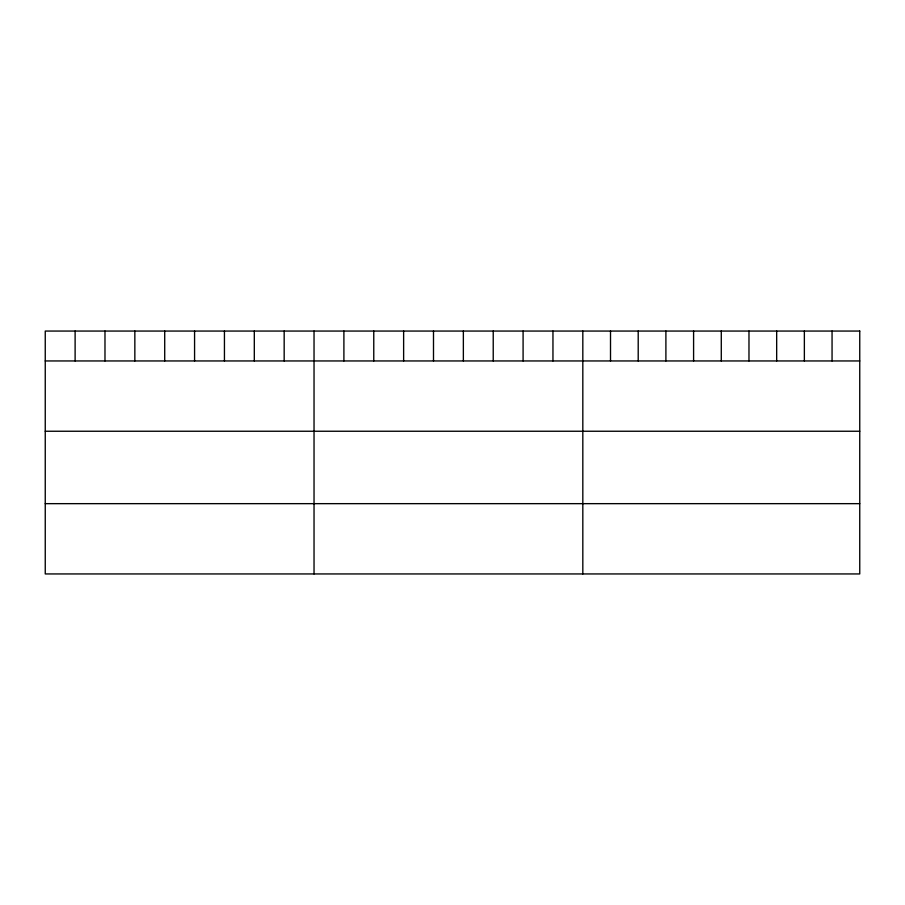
<?xml version="1.0" encoding="UTF-8"?>
<svg xmlns="http://www.w3.org/2000/svg" width="905" height="905" viewBox="0 0 905 905"><rect width="100%" height="100%" fill="white"/><g stroke="black" fill="none" stroke-linecap="round" stroke-linejoin="round"><path stroke-width="1.36" d="M45.25 360.948L859.75 360.948M45.25 431.244L859.75 431.244M45.25 503.655L859.75 503.655M832.057 331.06L832.057 360.948M804.364 331.06L804.364 360.948M776.671 331.06L776.671 360.948M748.978 331.06L748.978 360.948M721.285 331.06L721.285 360.948M693.592 331.06L693.592 360.948M665.899 331.06L665.899 360.948M638.206 331.06L638.206 360.948M610.513 331.06L610.513 360.948M582.82 331.06L582.82 573.94M552.955 331.06L552.955 360.948M523.09 331.06L523.09 360.948M493.225 331.06L493.225 360.948M463.36 331.06L463.36 360.948M433.495 331.06L433.495 360.948M403.63 331.06L403.63 360.948M373.765 331.06L373.765 360.948M343.9 331.06L343.9 360.948M314.035 331.06L314.035 573.94M284.17 331.06L284.17 360.948M254.305 331.06L254.305 360.948M224.44 331.06L224.44 360.948M194.575 331.06L194.575 360.948M164.71 331.06L164.71 360.948M134.845 331.06L134.845 360.948M104.98 331.06L104.98 360.948M75.115 331.06L75.115 360.948M859.75 331.06L45.25 331.06L45.25 573.94L859.75 573.94L859.75 331.06"/></g></svg>
